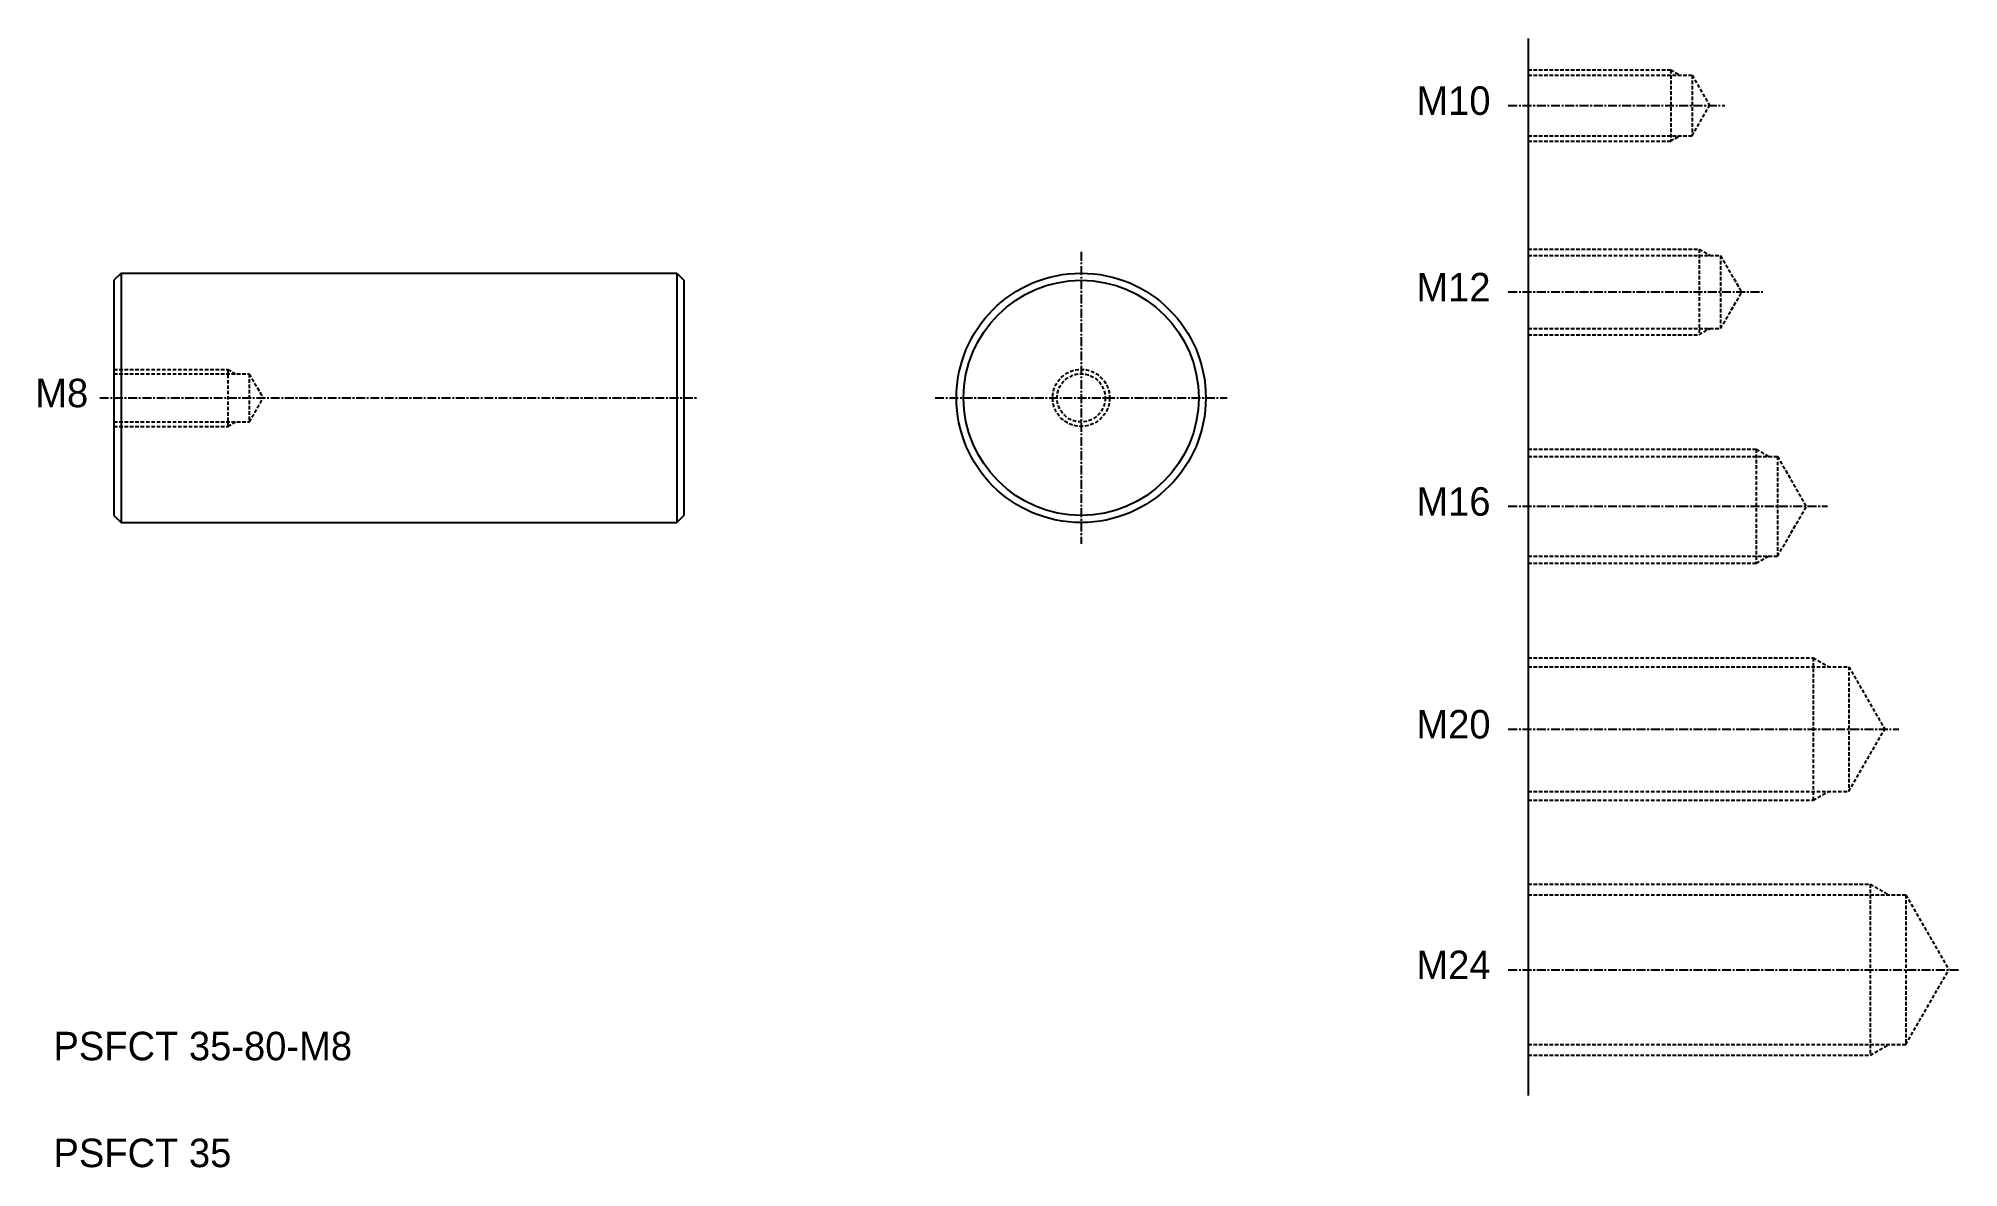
# Model space of a CAD drawing. Extents: x 65 to 335, y 71 to 230.
import ezdxf

# ---------------------------------------------------------------- set-up
doc = ezdxf.new("R2010")
doc.units = 0
doc.linetypes.add('CENTER', pattern=[2, 1.25, -0.25, 0.25, -0.25])
doc.linetypes.add('DASHED', pattern=[0.75, 0.5, -0.25])
doc.layers.get('0').update_dxf_attribs({"linetype": 'CONTINUOUS'})
doc.layers.add('CENTER', color=1, linetype='CENTER')

msp = doc.modelspace()

# ---------------------------------------------------------------- linework, layer by layer
at = {"color": 7, "linetype": 'CONTINUOUS'}
for p, q in [((274.43, 229.56), (274.43, 81.21)), ((76.92, 196.61), (75.92, 195.61)), ((75.92, 195.61), (75.92, 162.61)), ((76.92, 196.61), (76.92, 161.61)), ((76.92, 196.61), (154.92, 196.61)), ((154.92, 196.61), (154.92, 161.61)), ((154.92, 196.61), (155.92, 195.61)), ((155.92, 195.61), (155.92, 162.61)), ((75.92, 162.61), (76.92, 161.61)), ((154.92, 161.61), (155.92, 162.61)), ((76.92, 161.61), (154.92, 161.61))]:
    msp.add_line(p, q, dxfattribs=at)
at = {"color": 3, "linetype": 'DASHED'}
for p, q in [((274.43, 225.15), (294.43, 225.15)), ((274.43, 224.4), (297.43, 224.4)), ((294.43, 225.15), (294.43, 215.15)), ((294.43, 225.15), (295.73, 224.4)), ((297.43, 224.4), (297.43, 215.9)), ((297.43, 224.4), (299.89, 220.15)), ((297.43, 215.9), (299.89, 220.15)), ((274.43, 215.9), (297.43, 215.9)), ((294.43, 215.15), (295.73, 215.9)), ((274.43, 215.15), (294.43, 215.15)), ((274.43, 199.97), (298.43, 199.97)), ((298.43, 199.97), (298.43, 187.97)), ((298.43, 199.97), (299.95, 199.09)), ((274.43, 199.09), (301.43, 199.09)), ((301.43, 199.09), (304.39, 193.97)), ((301.43, 199.09), (301.43, 188.84)), ((301.43, 188.84), (304.39, 193.97)), ((274.43, 188.84), (301.43, 188.84)), ((298.43, 187.97), (299.95, 188.84)), ((274.43, 187.97), (298.43, 187.97)), ((75.92, 183.11), (91.92, 183.11)), ((75.92, 182.49), (94.92, 182.49)), ((91.92, 183.11), (91.92, 175.11)), ((91.92, 183.11), (93, 182.49)), ((94.92, 182.49), (96.87, 179.11)), ((94.92, 182.49), (94.92, 175.74)), ((94.92, 175.74), (96.87, 179.11)), ((75.92, 175.74), (94.92, 175.74)), ((91.92, 175.11), (93, 175.74)), ((75.92, 175.11), (91.92, 175.11)), ((274.43, 171.89), (306.43, 171.89)), ((274.43, 170.89), (309.43, 170.89)), ((306.43, 171.89), (306.43, 155.89)), ((306.43, 171.89), (308.16, 170.89)), ((309.43, 170.89), (313.47, 163.89)), ((309.43, 170.89), (309.43, 156.89)), ((309.43, 156.89), (313.47, 163.89)), ((274.43, 156.89), (309.43, 156.89)), ((306.43, 155.89), (308.16, 156.89)), ((274.43, 155.89), (306.43, 155.89)), ((274.43, 142.62), (314.43, 142.62)), ((274.43, 141.37), (319.43, 141.37)), ((314.43, 142.62), (314.43, 122.62)), ((314.43, 142.62), (316.6, 141.37)), ((319.43, 141.37), (324.48, 132.62)), ((319.43, 141.37), (319.43, 123.87)), ((319.43, 123.87), (324.48, 132.62)), ((274.43, 123.87), (319.43, 123.87)), ((274.43, 122.62), (314.43, 122.62)), ((314.43, 122.62), (316.6, 123.87)), ((274.43, 110.84), (322.43, 110.84)), ((322.43, 110.84), (322.43, 86.84)), ((322.43, 110.84), (325.03, 109.34)), ((274.43, 109.34), (327.43, 109.34)), ((327.43, 109.34), (327.43, 88.34)), ((327.43, 109.34), (333.49, 98.84)), ((327.43, 88.34), (333.49, 98.84)), ((274.43, 88.34), (327.43, 88.34)), ((274.43, 86.84), (322.43, 86.84)), ((322.43, 86.84), (325.03, 88.34))]:
    msp.add_line(p, q, dxfattribs=at)
for p, q in [((155.92, 187.36), (155.92, 187.36)), ((155.92, 179.11), (155.92, 179.11))]:
    msp.add_line(p, q)
at = {"color": 7, "linetype": 'CONTINUOUS'}
for radius in [17.5, 16.5]:
    msp.add_circle((211.68, 179.11), radius, dxfattribs=at)
at = {"color": 3, "linetype": 'DASHED'}
for radius in [4, 3.38]:
    msp.add_circle((211.68, 179.11), radius, dxfattribs=at)
at = {"layer": 'CENTER', "color": 1, "linetype": 'CENTER'}
for p, q in [((271.64, 220.15), (302.05, 220.15)), ((211.68, 199.61), (211.68, 158.61)), ((271.64, 193.97), (307.38, 193.97)), ((73.92, 179.11), (157.92, 179.11)), ((191.18, 179.11), (232.18, 179.11)), ((271.64, 163.89), (316.43, 163.89)), ((271.64, 132.62), (326.44, 132.62)), ((271.64, 98.84), (334.84, 98.84))]:
    msp.add_line(p, q, dxfattribs=at)

# ---------------------------------------------------------------- texts
at = {"color": 7, "linetype": 'CONTINUOUS'}
for s, p in [('M10', (258.74, 218.83)), ('M12', (258.74, 192.65)), ('M8', (64.88, 177.79)), ('M16', (258.74, 162.57)), ('M20', (258.74, 131.3)), ('M24', (258.74, 97.52)), ('PSFCT 35-80-M8', (67.43, 86.13)), ('PSFCT 35', (67.43, 71.13))]:
    msp.add_text(s, height=4, dxfattribs=at).set_placement(p)

doc.saveas('drawing.dxf')
